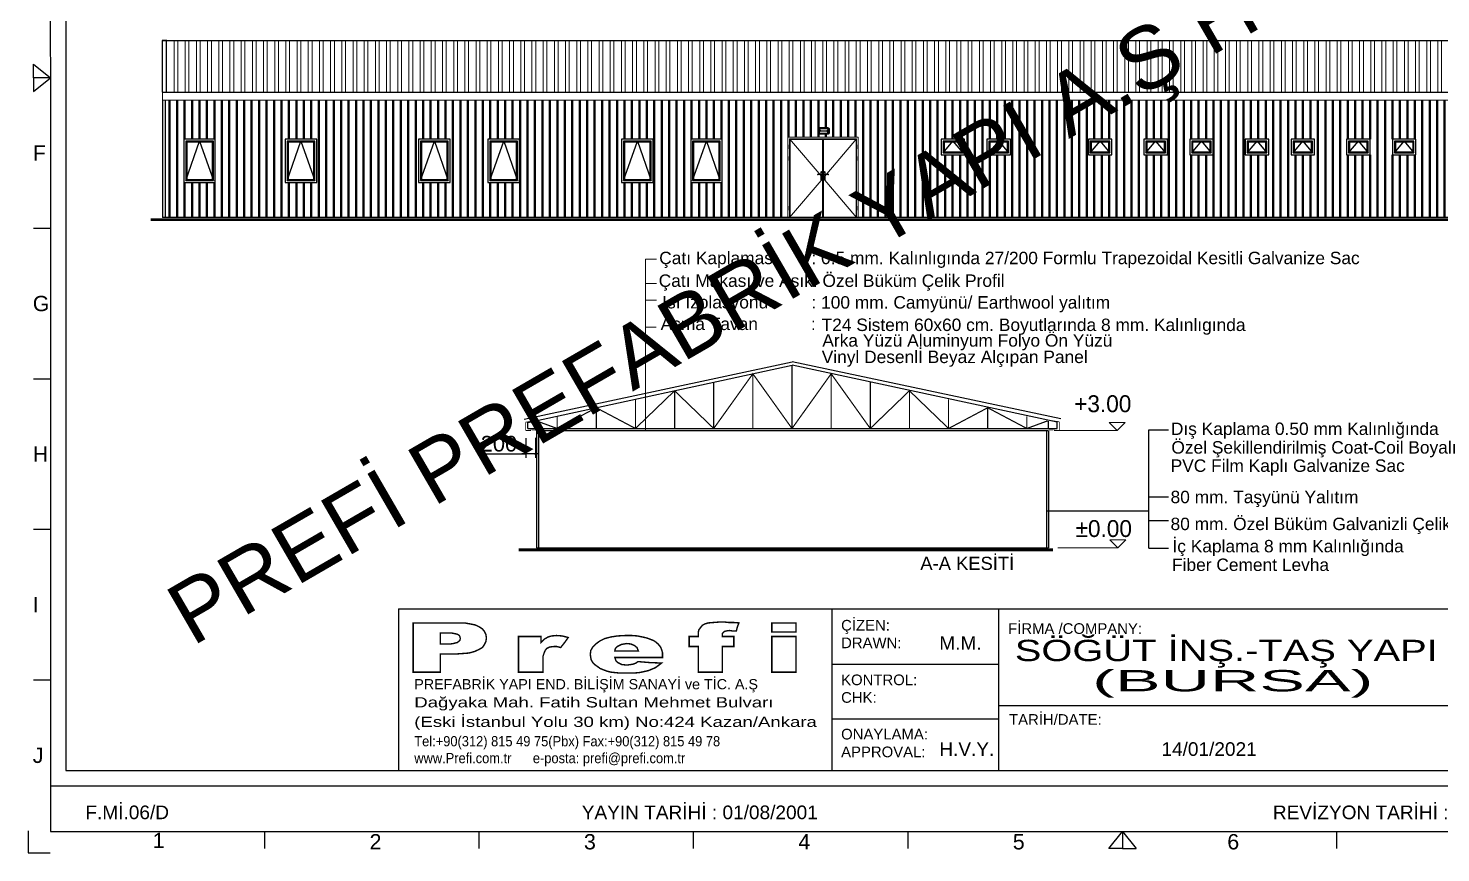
# Model space of a CAD drawing. Header units: millimetres. Extents: x 1111077 to 1166988, y 3220 to 42753.
# Drawn here: x 1111077 to 1147165, y 3220 to 24286 of the extents above; entities that cross this region are included whole.
import ezdxf
from ezdxf.enums import TextEntityAlignment as Align

# ---------------------------------------------------------------- set-up
doc = ezdxf.new("R2010")
doc.units = ezdxf.units.MM
doc.linetypes.add('ACAD_ISO07W100', pattern=[3, 0, -3])
for name, color, linetype in [('ANTET', 7, 'Continuous'), ('DUVAR', 1, 'Continuous'), ('KAGıT', 7, 'Continuous'), ('KAPı-PEN', 2, 'Continuous'), ('NOKTALı', 7, 'ACAD_ISO07W100'), ('OLCU', 7, 'Continuous'), ('PENCERE', 2, 'Continuous'), ('ZEMIN', 44, 'Continuous'), ('ÇATı', 4, 'Continuous')]:
    doc.layers.add(name, color=color, linetype=linetype)
for name, color, linetype, lineweight in [('KAPI-PENCERE', 2, 'Continuous', 13), ('TARAMA', 7, 'Continuous', 50), ('yazi', 7, 'Continuous', 5), ('YAZİ', 7, 'Continuous', 5), ('ÖLÇÜ', 30, 'Continuous', 20)]:
    doc.layers.add(name, color=color, linetype=linetype, lineweight=lineweight)
doc.styles.add('PREFI YAZI', font='arial.ttf', dxfattribs={"height": 1})
doc.styles.get("Standard").update_dxf_attribs({"font": 'arial.ttf', "height": 400})
doc.styles.add('YAZI', font='arial.ttf', dxfattribs={"height": 150})
doc.dimstyles.new('STYLE3$0', dxfattribs={"dimtxt": 400, "dimasz": 50, "dimexe": 1, "dimexo": 1, "dimgap": 50, "dimtad": 1, "dimdec": 0, "dimdsep": 46, "dimtxsty": 'Standard', "dimblk": 'ARCHTICK', "dimcen": -50, "dimdle": 3, "dimclrd": 256, "dimclre": 256, "dimclrt": 2, "dimadec": 0, "dimazin": 2, "dimtp": 0.1, "dimtm": 0.1, "dimtfac": 0.71, "dimtdec": 0, "dimtmove": 0, "dimatfit": 3, "dimldrblk": 'ARCHTICK', "dimfxl": 1, "dimlwd": -1, "dimlwe": -1, "dimarcsym": 1})

# ---------------------------------------------------------------- blocks, each defined once
blk = doc.blocks.new('111')
at = {"layer": 'ANTET', "linetype": 'ByBlock', "ltscale": 33}
for p, q in [((720518, 272262), (720518, 272448)), ((720518, 272448), (720749, 272262)), ((720518, 272262), (720518, 272077)), ((720518, 272077), (720749, 272262))]:
    blk.add_line(p, q, dxfattribs=at)
at = {"layer": 'ANTET'}
for p, q in [((720656, 272262), (720518, 272262)), ((720656, 272262), (720518, 272262)), ((720749, 272262), (720656, 272262)), ((720749, 272262), (720656, 272262)), ((720656, 270219), (720518, 270219)), ((720749, 270219), (720656, 270219)), ((720656, 268175), (720518, 268175)), ((720749, 268175), (720656, 268175)), ((720656, 266131), (720518, 266131)), ((720656, 266131), (720518, 266131)), ((720749, 266131), (720656, 266131)), ((720749, 266131), (720656, 266131)), ((725474, 265055), (749639, 265055)), ((725474, 265055), (725474, 262864)), ((731353, 265055), (731353, 262864)), ((733619, 265055), (733619, 262864)), ((731353, 264303), (733619, 264303)), ((720656, 264087), (720518, 264087)), ((720749, 264087), (720656, 264087)), ((733619, 263742), (749639, 263742)), ((731353, 263563), (733619, 263563)), ((720749, 262653), (720749, 262035)), ((720749, 262035), (749849, 262035)), ((723659, 261896), (723659, 262035)), ((723659, 261803), (723659, 261896)), ((726569, 261896), (726569, 262035)), ((726569, 261896), (726569, 261989)), ((726569, 261803), (726569, 261896)), ((726569, 261803), (726569, 261896)), ((729479, 261896), (729479, 262035)), ((729479, 261896), (729479, 261989)), ((729479, 261803), (729479, 261896)), ((729479, 261803), (729479, 261896)), ((732389, 261896), (732389, 262035)), ((732389, 261896), (732389, 261989)), ((732389, 261803), (732389, 261896)), ((732389, 261803), (732389, 261896)), ((735114, 261805), (735300, 262036)), ((735300, 262036), (735300, 261944)), ((735300, 262036), (735485, 261805)), ((735300, 261944), (735300, 261805)), ((738211, 261896), (738211, 262035)), ((738211, 261896), (738211, 261989)), ((738211, 261803), (738211, 261896)), ((738211, 261803), (738211, 261896)), ((735300, 261805), (735114, 261805)), ((735300, 261805), (735485, 261805))]:
    blk.add_line(p, q, dxfattribs=at)
for points in [[(749849, 262653), (749849, 282446), (720748, 282446), (720749, 262653)], [(749639, 262864), (749638, 282236), (720959, 282236), (720960, 262864)]]:
    blk.add_lwpolyline(points, close=True, dxfattribs=at)
at = {"layer": 'ANTET', "const_width": 19.4}
for points in [[(725673, 264865), (725979, 264865), (726279, 264865), (726368, 264865), (726449, 264851), (726517, 264837), (726572, 264810), (726613, 264783), (726640, 264749), (726660, 264708), (726667, 264660), (726660, 264613), (726640, 264572), (726613, 264531), (726565, 264504), (726504, 264476), (726429, 264456), (726340, 264449), (726238, 264442), (726136, 264442), (726041, 264442), (726041, 264197), (725673, 264197), (725673, 264531), (725673, 264865), (725673, 264865)], [(729869, 264681), (729944, 264681), (730025, 264681), (730025, 264613), (730025, 264545), (729944, 264545), (729869, 264545), (729869, 264197), (729542, 264197), (729542, 264545), (729419, 264545), (729419, 264613), (729419, 264681), (729542, 264681), (729542, 264701), (729542, 264735), (729549, 264769), (729569, 264796), (729596, 264831), (729630, 264851), (729678, 264865), (729753, 264871), (729842, 264878), (729889, 264878), (729951, 264871), (730019, 264871), (730094, 264865), (730073, 264810), (730059, 264756), (730005, 264756), (729964, 264762), (729923, 264756), (729896, 264749), (729882, 264735), (729869, 264722), (729869, 264708), (729869, 264681), (729869, 264681)], [(730541, 264865), (730868, 264865), (730868, 264742), (730541, 264742), (730541, 264865), (730541, 264865)], [(726041, 264579), (726082, 264579), (726129, 264579), (726177, 264579), (726218, 264585), (726245, 264592), (726272, 264599), (726306, 264626), (726313, 264653), (726306, 264681), (726300, 264694), (726279, 264708), (726259, 264715), (726225, 264722), (726191, 264728), (726143, 264728), (726041, 264728), (726041, 264653), (726041, 264579), (726041, 264579)], [(727103, 264681), (727409, 264681), (727409, 264599), (727436, 264626), (727457, 264647), (727504, 264674), (727552, 264688), (727620, 264694), (727695, 264688), (727777, 264667), (727729, 264599), (727675, 264531), (727620, 264545), (727586, 264545), (727525, 264538), (727484, 264517), (727464, 264490), (727450, 264456), (727436, 264415), (727436, 264361), (727436, 264197), (727273, 264197), (727103, 264197), (727103, 264436), (727103, 264681), (727103, 264681)], [(729057, 264395), (728737, 264395), (728410, 264395), (728424, 264354), (728451, 264327), (728506, 264299), (728574, 264293), (728621, 264299), (728662, 264306), (728696, 264320), (728724, 264340), (728880, 264327), (729044, 264320), (728962, 264258), (728867, 264218), (728805, 264204), (728737, 264190), (728655, 264184), (728567, 264184), (728485, 264184), (728417, 264190), (728356, 264197), (728301, 264211), (728213, 264245), (728138, 264299), (728111, 264327), (728090, 264361), (728083, 264395), (728077, 264436), (728083, 264490), (728111, 264538), (728151, 264579), (728206, 264619), (728274, 264653), (728356, 264674), (728444, 264688), (728553, 264694), (728642, 264694), (728717, 264688), (728785, 264674), (728846, 264660), (728935, 264626), (728975, 264599), (729003, 264572), (729030, 264538), (729044, 264504), (729057, 264463), (729057, 264415), (729057, 264395), (729057, 264395)], [(728730, 264483), (728710, 264531), (728676, 264558), (728628, 264579), (728567, 264585), (728499, 264572), (728444, 264545), (728417, 264517), (728410, 264483), (728567, 264483), (728730, 264483), (728730, 264483)], [(730541, 264681), (730868, 264681), (730868, 264436), (730868, 264197), (730541, 264197), (730541, 264436), (730541, 264681), (730541, 264681)]]:
    blk.add_lwpolyline(points, dxfattribs=at)
at = {"layer": 'ANTET'}
blk.add_lwpolyline([(720449, 262045), (720449, 261746), (720748, 261746)], dxfattribs=at)
at = {"layer": 'ANTET', "style": 'YAZI'}
for s, height, p in [('F', 208, (720510, 271140)), ('G', 208, (720510, 269096)), ('H', 208, (720510, 267052)), ('I', 208, (720510, 265008)), ('PREFABRİK YAPI END. BİLİŞİM SANAYİ ve TİC. A.Ş', 138.79, (725688, 263964)), ('J', 208, (720510, 262964)), ('1', 208, (722138, 261808)), ('2', 208, (725081, 261791)), ('3', 208, (727991, 261791)), ('4', 208, (730901, 261791)), ('5', 208, (733811, 261791)), ('6', 208, (736722, 261791))]:
    blk.add_text(s, height=height, dxfattribs=at).set_placement(p)
for s, width, p in [('Dağyaka Mah. Fatih Sultan Mehmet Bulvarı', 1.3, (725688, 263718)), ('(Eski İstanbul Yolu 30 km) No:424 Kazan/Ankara', 1.3, (725688, 263453)), ('Tel:+90(312) 815 49 75(Pbx) Fax:+90(312) 815 49 78', 0.9, (725688, 263190)), ('www.Prefi.com.tr      e-posta: prefi@prefi.com.tr', 0.9, (725688, 262961))]:
    blk.add_text(s, height=138.79, dxfattribs=dict(at, width=width)).set_placement(p)
blk.add_attdef('F.Mİ.06/B', (721225, 262201), '', height=185, dxfattribs=at)
at = {"layer": 'yazi', "style": 'YAZI'}
for s, height, p in [('ÇİZEN:', 144.6, (731481, 264761)), ('FİRMA /COMPANY:', 144.62, (733747, 264716)), ('DRAWN:', 144.6, (731481, 264522)), ('KONTROL:', 144.6, (731481, 264020)), ('CHK:', 144.6, (731481, 263781)), ('TARİH/DATE:', 144.62, (733760, 263482)), ('ONAYLAMA:', 144.6, (731481, 263283)), ('APPROVAL:', 144.6, (731481, 263042))]:
    blk.add_text(s, height=height, dxfattribs=at).set_placement(p)
at = {"layer": 'yazi', "color": 254, "style": 'PREFI YAZI'}
blk.add_attdef('XXXXXXXXXXXXXXXXXXXXXXXXXXXXXXXXXX', (722675, 265573), '', height=839, rotation=30.0848, dxfattribs=at)
at = {"layer": 'yazi', "style": 'YAZI'}
for tag, p, height in [('XXXXXXXXXXXXBAŞLIKXXXXXXXXX', (740196, 264451), 289), ('S.K.', (732814, 264500), 185), ('XXXXXXXXXXXXXXXXXXXXXX', (733838, 264347), 289), ('XXXXXXŞANTİYEXXXXXXX', (734306, 263936), 289), ('XXXXXXXXBİNA/TİPİXXXXXXXX', (741748, 263955), 185), ('M²', (748437, 263921), 243), ('H.V.Y.', (732814, 263060), 185), ('00.00.0000', (735828, 263060), 185), ('TM0900/0000', (740623, 263060), 185), ('REV01', (744284, 263060), 185), ('SAYFA', (748169, 262989), 185)]:
    blk.add_attdef(tag, p, '', height=height, dxfattribs=at)
blk = doc.blocks.new('K3')
at = {"layer": 'KAPI-PENCERE'}
for points in [[(6738, 12720), (6696, 12720), (6696, 14770), (8496, 14770), (8496, 12720), (8454, 12720), (8454, 14728), (6738, 14728), (6738, 12720), (6753, 12720), (6753, 14713), (7586, 14713)], [(7586, 14713), (7586, 12720), (6738, 12720), (6738, 14728), (7586, 14728)], [(7606, 14713), (7606, 12720), (8454, 12720), (8454, 14728), (7606, 14728)], [(7606, 14713), (8439, 14713), (8439, 12720), (8454, 12720)]]:
    blk.add_lwpolyline(points, dxfattribs=at)
for points in [[(6743, 14578), (6733, 14578), (6733, 14478), (6743, 14478)], [(6738, 14728), (7596, 14728), (7596, 12720), (6738, 12720)], [(7596, 14728), (8454, 14728), (8454, 12720), (7596, 12720)], [(8449, 14578), (8459, 14578), (8459, 14478), (8449, 14478)], [(6743, 14278), (6733, 14278), (6733, 14178), (6743, 14178)], [(8449, 14278), (8459, 14278), (8459, 14178), (8449, 14178)], [(6743, 12908), (6733, 12908), (6733, 13008), (6743, 13008)], [(8449, 12908), (8459, 12908), (8459, 13008), (8449, 13008)]]:
    blk.add_lwpolyline(points, close=True, dxfattribs=at)
at = {"layer": 'KAPI-PENCERE', "ltscale": 20}
for points in [[(6738, 14728), (7596, 13724), (6738, 12720)], [(8454, 14728), (7596, 13724), (8454, 12720)]]:
    blk.add_lwpolyline(points, dxfattribs=at)
at = {"layer": 'KAPI-PENCERE'}
for points in [[(7553, 13811, 0.179386), (7474, 13811, -1.459322), (7468, 13827, -0.065574), (7559, 13827, -1.459322), (7553, 13811, -1)], [(7540, 13829), (7540, 13878, -1), (7578, 13878)], [(7578, 13878), (7578, 13694, -1), (7540, 13694), (7540, 13815)], [(7544, 13829), (7544, 13859, -1), (7574, 13859), (7574, 13713, -1), (7544, 13713), (7544, 13814)], [(7554, 13726), (7554, 13713, 1), (7564, 13713), (7564, 13726, 3.074773), (7554, 13726, 0)], [(7652, 13829), (7652, 13878, 1), (7614, 13878)], [(7614, 13878), (7614, 13694, 1), (7652, 13694), (7652, 13815)], [(7648, 13829), (7648, 13859, 1), (7618, 13859), (7618, 13713, 1), (7648, 13713), (7648, 13814)], [(7639, 13811, -0.179386), (7718, 13811, 1.459322), (7725, 13827, 0.065574), (7633, 13827, 1.459322), (7639, 13811, 1)], [(7638, 13726), (7638, 13713, -1), (7628, 13713), (7628, 13726, -3.074773), (7638, 13726, 0)]]:
    blk.add_lwpolyline(points, format="xyb", dxfattribs=at)
for centre in [(7549, 13879), (7569, 13879), (7623, 13879), (7643, 13879), (7549, 13693), (7569, 13693), (7623, 13693), (7643, 13693)]:
    blk.add_circle(centre, 3, dxfattribs=at)
blk = doc.blocks.new('DIŞ ARMATÜR')
at = {"layer": 'PENCERE'}
for p, q in [((-124, 49), (-78, 0)), ((-124, -49), (-78, 0)), ((-78, 0), (78, 0)), ((124, 49), (78, 0)), ((124, -49), (78, 0))]:
    blk.add_line(p, q, dxfattribs=at)
for points in [[(-110, 75, 0.414214), (-150, 35), (-150, -35, 0.414214), (-110, -75), (110, -75, 0.414214), (150, -35), (150, 35, 0.414214), (110, 75)], [(-110, 55, 0.414214), (-130, 35), (-130, -35, 0.414214), (-110, -55), (110, -55, 0.414214), (130, -35), (130, 35, 0.414214), (110, 55)]]:
    blk.add_lwpolyline(points, format="xyb", close=True, dxfattribs=at)
blk = doc.blocks.new('P1-V')
at = {"layer": 'KAPı-PEN', "linetype": 'Continuous'}
for p, q in [((-400, 0), (-400, -1100)), ((400, 0), (-400, 0)), ((400, -1100), (400, 0)), ((-350, -1050), (0, -50)), ((-350, -50), (-350, -1050)), ((350, -50), (-350, -50)), ((-325, -75), (-325, -1025)), ((325, -75), (-325, -75)), ((0, -50), (350, -1050)), ((325, -1025), (325, -75)), ((350, -1050), (350, -50)), ((-350, -1050), (350, -1050)), ((-325, -1025), (325, -1025)), ((-400, -1100), (400, -1100))]:
    blk.add_line(p, q, dxfattribs=at)
blk = doc.blocks.new('P2-V')
at = {"layer": 'PENCERE', "linetype": 'Continuous'}
for p, q in [((0, 400), (0, 0)), ((600, 400), (0, 400)), ((600, 0), (600, 400)), ((0, 0), (600, 0)), ((50, 50), (300, 350)), ((50, 350), (50, 50)), ((550, 350), (50, 350)), ((50, 50), (550, 50)), ((75, 325), (75, 75)), ((525, 325), (75, 325)), ((75, 75), (525, 75)), ((300, 350), (550, 50)), ((525, 75), (525, 325)), ((550, 50), (550, 350))]:
    blk.add_line(p, q, dxfattribs=at)
blk = doc.blocks.new('KOT')
at = {"layer": 'ÖLÇÜ'}
for p, q in [((820, 125), (1070, 125)), ((945, 0), (820, 125)), ((945, 0), (1070, 125)), ((0, 0), (945, 0))]:
    blk.add_line(p, q, dxfattribs=at)
blk = doc.blocks.new('_ARCHTICK')
at = {"color": 0, "linetype": 'ByBlock', "const_width": 0.15}
blk.add_lwpolyline([(-0.5, -0.5), (0.5, 0.5)], dxfattribs=at)
blk = doc.blocks.new('*D49')
at = {"layer": 'DEFPOINTS', "color": 0, "ltscale": 20, "transparency": 16777216}
for p in [(1123786, 14010), (1124034, 14022), (1123786, 13414)]:
    blk.add_point(p, dxfattribs=at)
at = {"layer": 'OLCU', "ltscale": 20, "transparency": 16777216}
for p, q in [((1123786, 13810), (1123786, 13314)), ((1124034, 13822), (1124034, 13314)), ((1122609, 13414), (1123786, 13414)), ((1124134, 13414), (1123686, 13414))]:
    blk.add_line(p, q, dxfattribs=at)
at = {"layer": 'OLCU', "ltscale": 20, "transparency": 16777216, "xscale": 50, "yscale": 50, "zscale": 50, "rotation": 180}
blk.add_blockref('_ARCHTICK', (1123786, 13414), dxfattribs=at)
at = {"layer": 'OLCU', "ltscale": 20, "transparency": 16777216, "xscale": 50, "yscale": 50, "zscale": 50}
blk.add_blockref('_ARCHTICK', (1124034, 13414), dxfattribs=at)
at = {"layer": 'OLCU', "color": 2, "ltscale": 20, "transparency": 16777216, "insert": (1123103, 13668), "char_height": 400, "attachment_point": 5}
blk.add_mtext('200', dxfattribs=at)

msp = doc.modelspace()

# ---------------------------------------------------------------- hatches: boundary and pattern name
at = {"layer": 'TARAMA', "lineweight": 0}
h = msp.add_hatch(dxfattribs=at)
h.set_pattern_fill('ANSI32,_O', color=11, scale=30, angle=45)
h.set_pattern_definition([(90, (1089370.47, -696813.06), (-285.75, 3e-14), []), (90, (1089465.72, -696717.8), (-285.75, 3e-14), [])])
h.paths.add_polyline_path([(1155971.5, 23976.8), (1114603.4, 23976.8), (1114603.4, 22649.8), (1155971.5, 22649.8)])
at = {"layer": 'TARAMA', "ltscale": 5}
h = msp.add_hatch(dxfattribs=at)
h.set_pattern_fill('ANSI31', color=11, scale=60, angle=45)
h.set_pattern_definition([(90, (582241.48, -56682.75), (-190.5, 4e-14), [])])
h.paths.add_polyline_path([(1148460.3, 21449.5), (1149360.3, 21449.5), (1149360.3, 19452.5), (1149377, 19452.5), (1155999.5, 19449.5), (1155999.5, 22449.5), (1114575.5, 22449.5), (1114575.5, 19449.5), (1130482.5, 19449.5), (1130482.5, 21499.5), (1132282.5, 21499.5), (1132282.5, 19449.5), (1148460.3, 19449.5)])
h.paths.add_polyline_path([(1136171, 21049.5), (1135571, 21049.5), (1135571, 21449.5), (1136171, 21449.5)], flags=16)
h.paths.add_polyline_path([(1136121, 21099.5), (1135621, 21099.5), (1135621, 21399.5), (1136121, 21399.5)], flags=0)
h.paths.add_polyline_path([(1136100.1, 21124.5), (1135641.8, 21124.5), (1135646, 21129.5), (1135646, 21374.5), (1135850.1, 21374.5), (1135871, 21399.5), (1135891.8, 21374.5), (1136096, 21374.5), (1136096, 21129.5)], flags=0)
h.paths.add_polyline_path([(1138161, 21049.5), (1138161, 21449.5), (1138761, 21449.5), (1138761, 21049.5)], flags=16)
h.paths.add_polyline_path([(1138211, 21099.5), (1138211, 21399.5), (1138711, 21399.5), (1138711, 21099.5)], flags=0)
h.paths.add_polyline_path([(1138236, 21129.5), (1138236, 21374.5), (1138440.1, 21374.5), (1138461, 21399.5), (1138481.8, 21374.5), (1138686, 21374.5), (1138686, 21129.5), (1138690.1, 21124.5), (1138231.8, 21124.5)], flags=0)
h.paths.add_polyline_path([(1135000.3, 21049.5), (1134400.3, 21049.5), (1134400.3, 21449.5), (1135000.3, 21449.5)], flags=16)
h.paths.add_polyline_path([(1134950.3, 21099.5), (1134450.3, 21099.5), (1134450.3, 21399.5), (1134950.3, 21399.5)], flags=0)
h.paths.add_polyline_path([(1134929.5, 21124.5), (1134471.2, 21124.5), (1134475.3, 21129.5), (1134475.3, 21374.5), (1134679.5, 21374.5), (1134700.3, 21399.5), (1134721.2, 21374.5), (1134925.3, 21374.5), (1134925.3, 21129.5)], flags=0)
h.paths.add_polyline_path([(1139580.3, 21049.5), (1139580.3, 21449.5), (1140180.3, 21449.5), (1140180.3, 21049.5)], flags=16)
h.paths.add_polyline_path([(1139630.3, 21099.5), (1139630.3, 21399.5), (1140130.3, 21399.5), (1140130.3, 21099.5)], flags=0)
h.paths.add_polyline_path([(1139655.3, 21129.5), (1139655.3, 21374.5), (1139859.5, 21374.5), (1139880.3, 21399.5), (1139901.2, 21374.5), (1140105.3, 21374.5), (1140105.3, 21129.5), (1140109.5, 21124.5), (1139651.2, 21124.5)], flags=0)
h.paths.add_polyline_path([(1140751, 21049.5), (1140751, 21449.5), (1141351, 21449.5), (1141351, 21049.5)], flags=16)
h.paths.add_polyline_path([(1140801, 21099.5), (1140801, 21399.5), (1141301, 21399.5), (1141301, 21099.5)], flags=0)
h.paths.add_polyline_path([(1140826, 21129.5), (1140826, 21374.5), (1141030.1, 21374.5), (1141051, 21399.5), (1141071.8, 21374.5), (1141276, 21374.5), (1141276, 21129.5), (1141280.1, 21124.5), (1140821.8, 21124.5)], flags=0)
h.paths.add_polyline_path([(1142170.3, 21049.5), (1142170.3, 21449.5), (1142770.3, 21449.5), (1142770.3, 21049.5)], flags=16)
h.paths.add_polyline_path([(1142220.3, 21099.5), (1142220.3, 21399.5), (1142720.3, 21399.5), (1142720.3, 21099.5)], flags=0)
h.paths.add_polyline_path([(1142245.3, 21129.5), (1142245.3, 21374.5), (1142449.5, 21374.5), (1142470.3, 21399.5), (1142491.2, 21374.5), (1142695.3, 21374.5), (1142695.3, 21129.5), (1142699.5, 21124.5), (1142241.2, 21124.5)], flags=0)
h.paths.add_polyline_path([(1131549.8, 21629, -0.4142136), (1131509.8, 21589), (1131289.8, 21589, -0.4142136), (1131249.8, 21629), (1131249.8, 21699, -0.4142136), (1131289.8, 21739), (1131509.8, 21739, -0.4142136), (1131549.8, 21699)], flags=16)
h.paths.add_polyline_path([(1131529.8, 21629, -0.4142136), (1131509.8, 21609), (1131289.8, 21609, -0.4142136), (1131269.8, 21629), (1131269.8, 21699, -0.4142136), (1131289.8, 21719), (1131509.8, 21719, -0.4142136), (1131529.8, 21699)], flags=0)
h.paths.add_polyline_path([(1143341, 21049.5), (1143341, 21449.5), (1143941, 21449.5), (1143941, 21049.5)], flags=16)
h.paths.add_polyline_path([(1143391, 21099.5), (1143391, 21399.5), (1143891, 21399.5), (1143891, 21099.5)], flags=0)
h.paths.add_polyline_path([(1143416, 21129.5), (1143416, 21374.5), (1143620.1, 21374.5), (1143641, 21399.5), (1143661.8, 21374.5), (1143866, 21374.5), (1143866, 21129.5), (1143870.1, 21124.5), (1143411.8, 21124.5)], flags=0)
h.paths.add_polyline_path([(1144760.3, 21049.5), (1144760.3, 21449.5), (1145360.3, 21449.5), (1145360.3, 21049.5)], flags=16)
h.paths.add_polyline_path([(1144810.3, 21099.5), (1144810.3, 21399.5), (1145310.3, 21399.5), (1145310.3, 21099.5)], flags=0)
h.paths.add_polyline_path([(1144835.3, 21129.5), (1144835.3, 21374.5), (1145039.5, 21374.5), (1145060.3, 21399.5), (1145081.2, 21374.5), (1145285.3, 21374.5), (1145285.3, 21129.5), (1145289.5, 21124.5), (1144831.2, 21124.5)], flags=0)
h.paths.add_polyline_path([(1128806.3, 20342.3), (1128001, 20342.3), (1128001, 21449.5), (1128806.3, 21449.5)], flags=16)
h.paths.add_polyline_path([(1128756, 20392.6), (1128051.3, 20392.6), (1128051.3, 21399.2), (1128756, 21399.2)], flags=0)
h.paths.add_polyline_path([(1128730.8, 20417.7), (1128076.5, 20417.7), (1128076.5, 21374), (1128394.8, 21374), (1128403.7, 21399.2), (1128412.5, 21374), (1128730.8, 21374)], flags=0)
h.paths.add_polyline_path([(1145931, 21049.5), (1145931, 21449.5), (1146531, 21449.5), (1146531, 21049.5)], flags=16)
h.paths.add_polyline_path([(1145981, 21099.5), (1145981, 21399.5), (1146481, 21399.5), (1146481, 21099.5)], flags=0)
h.paths.add_polyline_path([(1146006, 21129.5), (1146006, 21374.5), (1146210.1, 21374.5), (1146231, 21399.5), (1146251.8, 21374.5), (1146456, 21374.5), (1146456, 21129.5), (1146460.1, 21124.5), (1146001.8, 21124.5)], flags=0)
h.paths.add_polyline_path([(1127041.1, 20342.3), (1126235.8, 20342.3), (1126235.8, 21449.5), (1127041.1, 21449.5)], flags=16)
h.paths.add_polyline_path([(1126990.8, 20392.6), (1126286.2, 20392.6), (1126286.2, 21399.2), (1126990.8, 21399.2)], flags=0)
h.paths.add_polyline_path([(1126965.6, 20417.7), (1126311.3, 20417.7), (1126311.3, 21374), (1126629.7, 21374), (1126638.5, 21399.2), (1126647.3, 21374), (1126965.6, 21374)], flags=0)
h.paths.add_polyline_path([(1147350.3, 21049.5), (1147350.3, 21449.5), (1147950.3, 21449.5), (1147950.3, 21049.5)], flags=16)
h.paths.add_polyline_path([(1147400.3, 21099.5), (1147400.3, 21399.5), (1147900.3, 21399.5), (1147900.3, 21099.5)], flags=0)
h.paths.add_polyline_path([(1147425.3, 21129.5), (1147425.3, 21374.5), (1147629.5, 21374.5), (1147650.3, 21399.5), (1147671.2, 21374.5), (1147875.3, 21374.5), (1147875.3, 21129.5), (1147879.5, 21124.5), (1147421.2, 21124.5)], flags=0)
h.paths.add_polyline_path([(1148777.6, 21579), (1148777.6, 21649, -0.4142136), (1148817.6, 21689), (1149037.6, 21689, -0.4142136), (1149077.6, 21649), (1149077.6, 21579, -0.4142136), (1149037.6, 21539), (1148817.6, 21539, -0.4142136)], flags=16)
h.paths.add_polyline_path([(1148797.6, 21579), (1148797.6, 21649, -0.4142136), (1148817.6, 21669), (1149037.6, 21669, -0.4142136), (1149057.6, 21649), (1149057.6, 21579, -0.4142136), (1149037.6, 21559), (1148817.6, 21559, -0.4142136)], flags=0)
h.paths.add_polyline_path([(1123626.3, 20342.3), (1122821, 20342.3), (1122821, 21449.5), (1123626.3, 21449.5)], flags=16)
h.paths.add_polyline_path([(1123576, 20392.6), (1122871.3, 20392.6), (1122871.3, 21399.2), (1123576, 21399.2)], flags=0)
h.paths.add_polyline_path([(1123550.8, 20417.7), (1122896.5, 20417.7), (1122896.5, 21374), (1123214.8, 21374), (1123223.7, 21399.2), (1123232.5, 21374), (1123550.8, 21374)], flags=0)
h.paths.add_polyline_path([(1151311, 21449.5), (1152116.3, 21449.5), (1152116.3, 20342.3), (1151311, 20342.3)], flags=16)
h.paths.add_polyline_path([(1151361.3, 21399.2), (1152066, 21399.2), (1152066, 20392.6), (1151361.3, 20392.6)], flags=0)
h.paths.add_polyline_path([(1151386.5, 21374), (1151704.8, 21374), (1151713.7, 21399.2), (1151722.5, 21374), (1152040.8, 21374), (1152040.8, 20417.7), (1151386.5, 20417.7)], flags=0)
h.paths.add_polyline_path([(1121855.6, 20342.3), (1121050.3, 20342.3), (1121050.3, 21449.5), (1121855.6, 21449.5)], flags=16)
h.paths.add_polyline_path([(1121805.2, 20392.6), (1121100.6, 20392.6), (1121100.6, 21399.2), (1121805.2, 21399.2)], flags=0)
h.paths.add_polyline_path([(1121780.1, 20417.7), (1121125.8, 20417.7), (1121125.8, 21374), (1121444.1, 21374), (1121452.9, 21399.2), (1121461.7, 21374), (1121780.1, 21374)], flags=0)
h.paths.add_polyline_path([(1153901, 21449.5), (1154706.3, 21449.5), (1154706.3, 20342.3), (1153901, 20342.3)], flags=16)
h.paths.add_polyline_path([(1153951.3, 21399.2), (1154656, 21399.2), (1154656, 20392.6), (1153951.3, 20392.6)], flags=0)
h.paths.add_polyline_path([(1153976.5, 21374), (1154294.8, 21374), (1154303.7, 21399.2), (1154312.5, 21374), (1154630.8, 21374), (1154630.8, 20417.7), (1153976.5, 20417.7)], flags=0)
h.paths.add_polyline_path([(1118446.3, 20342.3), (1117641, 20342.3), (1117641, 21449.5), (1118446.3, 21449.5)], flags=16)
h.paths.add_polyline_path([(1118396, 20392.6), (1117691.3, 20392.6), (1117691.3, 21399.2), (1118396, 21399.2)], flags=0)
h.paths.add_polyline_path([(1118370.8, 20417.7), (1117716.5, 20417.7), (1117716.5, 21374), (1118034.8, 21374), (1118043.7, 21399.2), (1118052.5, 21374), (1118370.8, 21374)], flags=0)
h.paths.add_polyline_path([(1115856.3, 20342.3), (1115051, 20342.3), (1115051, 21449.5), (1115856.3, 21449.5)], flags=16)
h.paths.add_polyline_path([(1115806, 20392.6), (1115101.3, 20392.6), (1115101.3, 21399.2), (1115806, 21399.2)], flags=0)
h.paths.add_polyline_path([(1115780.8, 20417.7), (1115126.5, 20417.7), (1115126.5, 21374), (1115444.8, 21374), (1115453.7, 21399.2), (1115462.5, 21374), (1115780.8, 21374)], flags=0)

# ---------------------------------------------------------------- linework, layer by layer
at = {"linetype": 'ByBlock', "lineweight": 0}
for p, q in [((1126848.1, 18383.9), (1126848.1, 14003.6)), ((1126848.1, 18383.9), (1127123.9, 18383.9)), ((1126848.1, 17767.7), (1127123.9, 17767.7)), ((1126848.1, 17341.2), (1127123.9, 17341.2))]:
    msp.add_line(p, q, dxfattribs=at)
at = {"linetype": 'ByBlock'}
for p, q in [((1139706.7, 11003), (1139706.7, 14022.9)), ((1139706.7, 14022.9), (1140207, 14022.9)), ((1139706.7, 12313.8), (1140207, 12313.8)), ((1137089.2, 11957), (1139706.7, 11957)), ((1139706.7, 11709.5), (1140207, 11709.5)), ((1139706.7, 11003), (1140207, 11003))]:
    msp.add_line(p, q, dxfattribs=at)
at = {"layer": 'DUVAR'}
for p, q in [((1114505.5, 22449.5), (1114505.5, 19449.5)), ((1114575.5, 22449.5), (1114575.5, 19449.5)), ((1156069.5, 19449.5), (1114505.5, 19449.5)), ((1124065.2, 14003.6), (1124065.2, 11012.3)), ((1124115.2, 14003.6), (1124115.2, 11012.3)), ((1137089.2, 14003.6), (1137089.2, 12421.9)), ((1137139.2, 14003.6), (1137139.2, 12421.9)), ((1137089.2, 12512.3), (1137089.2, 11012.3)), ((1137139.2, 12512.3), (1137139.2, 11012.3)), ((1137139.2, 12512.3), (1137139.2, 11012.3)), ((1124065.2, 11012.3), (1137139.2, 11012.3))]:
    msp.add_line(p, q, dxfattribs=at)
at = {"layer": 'DUVAR', "const_width": 30}
msp.add_lwpolyline([(1124065.2, 14003.6), (1137139.2, 14003.6)], dxfattribs=at)
at = {"layer": 'TARAMA', "color": 4, "lineweight": 0}
msp.add_line((1114505.5, 22449.5), (1156069.5, 22449.5), dxfattribs=at)
at = {"layer": 'yazi', "linetype": 'ByBlock'}
msp.add_line((1126848.1, 16652.1), (1127117, 16652.1), dxfattribs=at)
at = {"layer": 'ZEMIN', "const_width": 70, "elevation": 0}
msp.add_lwpolyline([(1156572.7, 19398.2), (1114206.8, 19398.2)], dxfattribs=at)
at = {"layer": 'ZEMIN', "const_width": 70}
msp.add_lwpolyline([(1123605.5, 10959.6), (1137260.6, 10959.6)], dxfattribs=at)
at = {"layer": 'ÇATı'}
for p, q in [((1114505.5, 23976.8), (1156069.5, 23976.8)), ((1114505.5, 22649.8), (1114505.5, 23976.8))]:
    msp.add_line(p, q, dxfattribs=at)
at = {"layer": 'ÇATı', "linetype": 'Continuous'}
for p, q in [((1123748.2, 14297.2), (1130590.1, 15765.2)), ((1123839.5, 14209.5), (1130590, 15674.6)), ((1137364.8, 14218.2), (1130590, 15674.6)), ((1137456.1, 14305.8), (1130590.1, 15765.2)), ((1123786.2, 14220.6), (1123786.2, 14219.6)), ((1123840.2, 14059.6), (1123840.2, 14209.6)), ((1137364.2, 14059.6), (1137364.2, 14218.3)), ((1137418.2, 14229.3), (1137418.2, 14228.3)), ((1123840.2, 14059.6), (1137364.2, 14059.6))]:
    msp.add_line(p, q, dxfattribs=at)
at = {"layer": 'ÇATı', "const_width": 30, "elevation": 0}
msp.add_lwpolyline([(1114603.4, 23976.8), (1114505.5, 23976.8), (1114505.5, 22649.8), (1114603.4, 22649.8)], close=True, dxfattribs=at)
for points in [[(1114505.5, 22649.8), (1156069.5, 22649.8)], [(1114505.5, 22649.8), (1114505.5, 22449.5)], [(1156069.5, 22449.5), (1114505.5, 22449.5)]]:
    msp.add_lwpolyline(points, dxfattribs=at)
at = {"layer": 'ÇATı', "linetype": 'Continuous'}
for points, const_width in [([(1124021.2, 14258.6), (1123786.2, 14220.6)], 20), ([(1123786.2, 14219.6), (1123786.2, 14009.6)], 20), ([(1137183.2, 14267.3), (1137418.2, 14229.3)], 20), ([(1137418.2, 14228.3), (1137418.2, 14009.6)], 20), ([(1123786.2, 14009.6), (1123920.2, 14009.6)], 20), ([(1123920.2, 14009.6), (1123920.2, 14043.6)], 20), ([(1123944.2, 14021.6), (1124054.2, 14021.6)], 10), ([(1137260.2, 14021.6), (1137150.2, 14021.6)], 10), ([(1137284.2, 14009.6), (1137284.2, 14043.6)], 20), ([(1137418.2, 14009.6), (1137284.2, 14009.6)], 20)]:
    msp.add_lwpolyline(points, dxfattribs=dict(at, const_width=const_width))
at = {"layer": 'ÖLÇÜ', "ltscale": 10, "const_width": 30}
for points in [[(1130590, 14059.6), (1130590, 15674.6)], [(1130590, 14059.6), (1129590, 15457.6), (1128590, 14059.6), (1127590, 15023.5), (1126590, 14059.6), (1125590, 14589.4), (1124590, 14059.6), (1124063.6, 14253.2)], [(1128590, 14059.6), (1128590, 15240.5)], [(1129590, 14059.6), (1129590, 15457.6)], [(1130590, 14059.6), (1131590, 15457.6), (1132590, 14059.6), (1133590, 15023.5), (1134590, 14059.6), (1135590, 14589.4), (1136590, 14059.6), (1137116.3, 14253.2)], [(1131590, 14059.6), (1131590, 15457.6)], [(1132590, 14059.6), (1132590, 15240.5)], [(1126590, 14059.6), (1126590, 14806.5)], [(1127590, 14059.6), (1127590, 15023.5)], [(1133590, 14059.6), (1133590, 15023.5)], [(1134590, 14059.6), (1134590, 14806.5)], [(1125590, 14059.6), (1125590, 14589.4)], [(1135590, 14059.6), (1135590, 14589.4)], [(1124063.6, 14068.3), (1124063.6, 14253.2)], [(1124590, 14059.6), (1124590, 14372.4)], [(1136590, 14059.6), (1136590, 14372.4)], [(1137140.7, 14059.6), (1137140.7, 14253.2)]]:
    msp.add_lwpolyline(points, dxfattribs=at)

# ---------------------------------------------------------------- block references
at = {"lineweight": 13}
msp.add_blockref('K3', (1123786.3, 6729.8), dxfattribs=at)
at = {"layer": 'DUVAR', "lineweight": 5}
ref = msp.add_blockref('111', (-245154.8, -489511.3), dxfattribs=dict(at, xscale=1.882481461705298, yscale=1.882481461705298, zscale=1.882481461705298))
ref.add_attrib('XXXXXXXXXXXXXXXXXXXXXXXXXXXXXXXXXX', 'PREFİ PREFABRİK YAPI A.Ş Her hakkı mahfuzdur.', (1115266.6, 8481.8), dxfattribs={"layer": 'yazi', "color": 254, "true_color": 0xe5e5e5, "height": 1580.102, "rotation": 30.08477, "style": 'PREFI YAZI'})
ref.add_attrib('V.B.A.', 'M.M.', (1134353.2, 8404.7), dxfattribs={"layer": 'yazi', "height": 348.35, "style": 'YAZI'})
ref.add_attrib('H.V.Y.', 'H.V.Y.', (1134353.2, 5694.9), dxfattribs={"layer": 'yazi', "height": 348.35, "style": 'YAZI'})
ref.add_attrib('00.00.0000', '14/01/2021', (1140027.8, 5694.9), dxfattribs={"layer": 'yazi', "height": 348.35, "style": 'YAZI'})
ref.add_attrib('XXXXXXŞANTİYEXXXXXXX', '(BURSA)', dxfattribs={"layer": 'yazi', "height": 544.49, "style": 'YAZI', "width": 2.296318}).set_placement((1138259.9, 7342.9), (1145441.1, 7342.9), align=Align.FIT)
ref.add_attrib('XXXXXXXXXXXXXXXXXXXXXX', 'SÖĞÜT İNŞ.-TAŞ YAPI', dxfattribs={"layer": 'yazi', "height": 544.243, "style": 'YAZI', "width": 1.339315}).set_placement((1136282.4, 8116.4), (1147089.3, 8116.4), align=Align.FIT)
ref.add_attrib('F.Mİ.06/B', 'F.Mİ.06/D                                                                              YAYIN TARİHİ : 01/08/2001                                                                                      REVİZYON TARİHİ : 30/07/2013', (1112537.2, 4077.6), dxfattribs={"layer": 'ANTET', "height": 348.3531, "style": 'YAZI'})
at = {"layer": 'NOKTALı', "color": 254, "lineweight": 0}
msp.add_blockref('DIŞ ARMATÜR', (1131399.8, 21664), dxfattribs=at)
at = {"layer": 'TARAMA', "xscale": 1.006597200059329, "yscale": 1.006597200059329, "zscale": 1.006597200059329}
for p in [(1115453.7, 21449.5), (1118043.7, 21449.5), (1121452.9, 21449.5), (1123223.7, 21449.5), (1126638.5, 21449.5), (1128403.7, 21449.5)]:
    msp.add_blockref('P1-V', p, dxfattribs=at)
at = {"layer": 'ÖLÇÜ'}
for p in [(1134400.3, 21049.5), (1135571, 21049.5), (1138161, 21049.5), (1139580.3, 21049.5), (1140751, 21049.5), (1142170.3, 21049.5), (1143341, 21049.5), (1144760.3, 21049.5), (1145931, 21049.5)]:
    msp.add_blockref('P2-V', p, dxfattribs=at)
at = {"layer": 'ÖLÇÜ', "linetype": 'Continuous', "xscale": 1.620000000670552, "yscale": 1.620000000670552, "zscale": 1.620000000670552}
for p in [(1137364.7, 14012.3), (1137384.5, 11012.3)]:
    msp.add_blockref('KOT', p, dxfattribs=at)

# ---------------------------------------------------------------- texts
at = {"layer": 'KAGıT', "style": 'YAZI'}
for s, p in [('Çatı Kaplaması       : 0.5 mm. Kalınlıgında 27/200 Formlu Trapezoidal Kesitli Galvanize Sac', (1127197.3, 18257.9)), ('Çatı Makası ve Aşık: Özel Büküm Çelik Profil  ', (1127183.9, 17678)), (' Isı İzolasyonu         : ', (1127151.1, 17127.6)), ('100 mm. Camyünü/ Earthwool yalıtım', (1131333.4, 17123.5)), (' Asma Tavan           :', (1127110.7, 16574.4)), (' T24 Sistem 60x60 cm. Boyutlarında 8 mm. Kalınlıgında', (1131222.6, 16549.9)), ('Dış Kaplama 0.50 mm Kalınlığında', (1140269.5, 13893.9)), ('Özel Şekillendirilmiş Coat-Coil Boyalı ', (1140282, 13418.2)), ('PVC Film Kaplı Galvanize Sac', (1140263.7, 12951.7)), ('80 mm. Taşyünü Yalıtım', (1140262, 12150.9)), ('80 mm. Özel Büküm Galvanizli Çelik Karkas', (1140261.5, 11463.4)), ('İç Kaplama 8 mm Kalınlığında', (1140310.3, 10895.6)), ('Fiber Cement Levha', (1140299, 10419.5))]:
    msp.add_text(s, height=317.066, dxfattribs=at).set_placement(p)
at = {"layer": 'KAGıT', "char_height": 317.066, "width": 13728.591, "attachment_point": 1, "style": 'YAZI'}
for s, insert in [(' Arka Yüzü Aluminyum Folyo Ön Yüzü ', (1131242.1, 16468.4)), ('  Vinyl Desenlİ Beyaz Alçıpan Panel', (1131103.5, 16048.2))]:
    msp.add_mtext(s, dxfattribs=dict(at, insert=insert))
at = {"layer": 'YAZİ', "style": 'YAZI'}
msp.add_text('A-A KESİTİ', height=336, dxfattribs=at).set_placement((1133868.1, 10447, -544.6))
at = {"layer": 'ÖLÇÜ', "char_height": 432, "width": 1198.8, "attachment_point": 1}
for s, insert in [('{\\fSymbol|b0|i0|c2|p18;+3.00}', (1137798.6, 14908.7)), ('\\fSymbol|b0|i0|c2|p18;±0.00', (1137833.6, 11718.9))]:
    msp.add_mtext(s, dxfattribs=dict(at, insert=insert))

# ---------------------------------------------------------------- dimensions: what is measured, and where the dimension line sits
at = {"layer": 'OLCU', "ltscale": 20}
dim = msp.add_linear_dim(base=(1123786.2, 13413.7), p1=(1124034.2, 14021.6), p2=(1123786.2, 14009.6), text='200', dimstyle='STYLE3$0', override={"dimexe": 100, "dimexo": 200, "dimdle": 100, "dimtmove": 1}, dxfattribs=at)
dim.commit()
dim.dimension.update_dxf_attribs({"geometry": '*D49', "text_midpoint": (1123103.4, 13687.5), "dimtype": 128})

doc.saveas('drawing.dxf')
